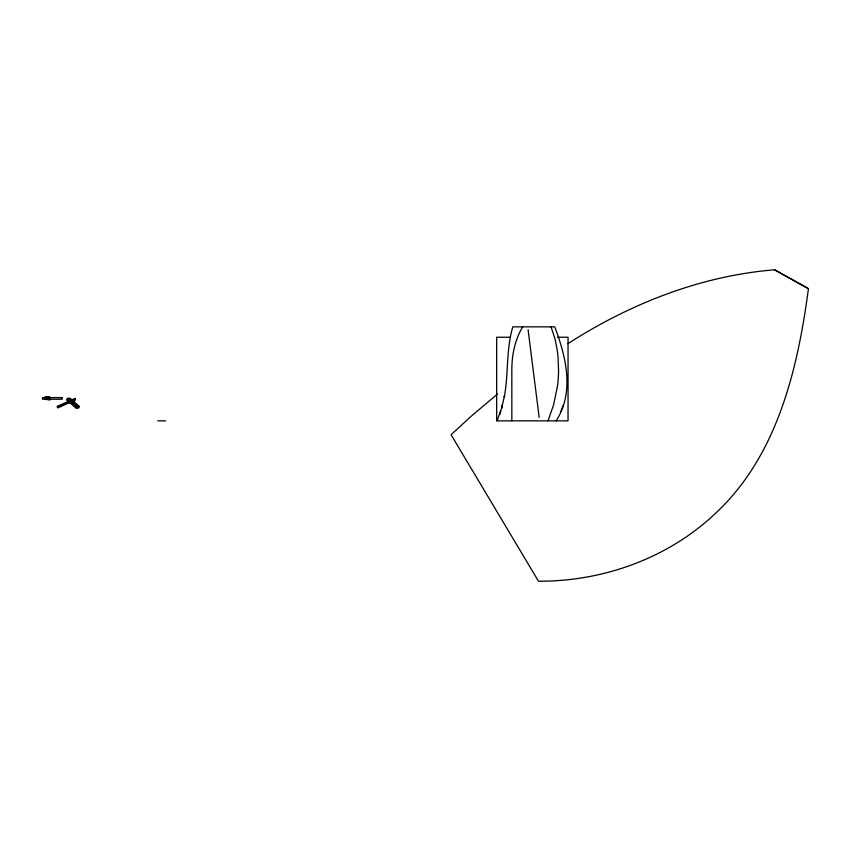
<?xml version="1.0" encoding="UTF-8"?>
<svg xmlns="http://www.w3.org/2000/svg" width="851" height="851" viewBox="0 0 851 851"><rect width="100%" height="100%" fill="white"/><g stroke="black" fill="none" stroke-linecap="round" stroke-linejoin="round"><path stroke-width="1.28" d="M790.941 278.915L808.429 288.691C797.727 368.983 777.484 455.498 715.893 512.951C668.716 557.969 603.338 581.563 538.481 581.201L451.073 434.733L471.039 416.362L497.527 394.002M66.846 399.917L68.261 399.917L77.186 407.895L75.771 407.895L66.846 399.917L67.176 398.428L68.591 398.428L78.356 407.15M68.261 399.917L68.591 398.428M68.559 399.917L68.888 398.428L70.303 398.428L79.228 406.406L78.898 407.895L77.484 407.895L67.718 399.172M69.963 399.917L70.303 398.428M75.771 407.895L76.101 406.406M77.484 407.895L77.813 406.406L68.888 398.428M45.071 398.194L45.348 397.321M45.252 398.194L45.528 397.321M45.433 398.194L45.709 397.321M45.614 398.194L45.89 397.321M45.794 398.194L46.071 397.321M45.975 398.194L46.252 397.321M46.156 398.194L46.603 397.321M45.975 399.481L46.848 397.226L47.188 398.194L47.518 397.321L47.73 398.194L44.858 398.257M46.518 398.194L46.965 397.321M46.699 398.194L47.156 397.321L48.092 398.194M47.06 398.194L47.337 397.321M47.422 398.194L47.699 397.321M47.784 398.194L47.986 397.236M47.784 397.896L47.879 399.438M48.124 397.321L45.071 397.757M556.139 420.851C574.765 392.162 565.989 356.463 554.735 326.848L512.813 326.848C505.962 349.74 508.664 373.844 504.271 397.098L504.579 395.513L501.622 408.182L497.069 420.851M563.362 405.012L560.883 411.341M547.97 420.851L553.544 405.012L557.511 386.014A98.599 79.132 90 0 0 558.543 370.185L558.075 357.973A49.071 16.35 90 0 0 557.107 349.421L554.99 338.815L551.033 326.848M522.716 326.848C514.844 339.804 511.791 355.154 511.834 370.185L511.834 420.851M71.58 400.215L72.133 399.598M69.495 402.757L73.197 400.63L73.739 401.385L71.186 402.683L70.527 401.821M71.058 402.629L71.75 402.129M71.931 402.172L69.697 400.183M567.808 343.751C629.91 303.775 700.554 275.841 774.58 269.799L808.45 288.702M70.995 400.151L68.591 401.863M68.123 401.012L69.984 400.257M67.899 401.374L70.707 400.108M68.069 401.523L71.558 400.13M68.442 401.725L71.835 400.151L73.058 401.289M68.495 401.853L72.186 400.183L73.452 401.364M68.537 401.938L71.324 400.81M57.453 407.15L75.303 399.172M69.761 401.938L73.133 400.491L68.793 402.172L67.931 401.353M70.09 402.236L73.494 400.757M70.984 402.215L73.409 400.8M71.633 402.087L73.526 401.374M47.986 397.438L44.89 397.034L45.156 397.938M509.866 337.241L496.665 337.241L496.665 420.851L568.043 420.851L568.043 337.241L557.596 337.241M45.124 397.321L49.73 397.226L50.071 398.194M48.081 397.481L44.858 397.725M45.103 398.066L47.741 398.002L47.443 397.406M44.826 398.374L47.784 398.428M47.773 398.449L44.816 398.587L49.858 398.747M50.209 398.874L44.72 398.874L45.188 397.321M47.156 399.13L50.071 399.13L50.071 399.874L46.943 399.406L46.943 398.651M47.124 399.438L50.209 399.438M77.813 406.406L79.228 406.406M157.765 420.851L165.679 420.851M49.72 397.321C45.965 395.524 50.9 403.438 48.124 397.226L47.986 397.96L47.805 397.406M68.58 401.715L69.442 402.172M789.537 278.149L774.601 269.81M71.729 402.172L71.048 401.789M72.899 401.364L71.378 399.598M72.144 401.119L72.729 401.438M70.218 400.119L71.239 401.023M69.984 400.151L71.909 401.8M69.761 400.172L71.792 401.927M69.612 400.491L71.548 402.215L71.122 402.683L70.856 401.778M69.527 400.64L71.314 402.246M68.708 401.002L69.516 401.715M69.293 401.746L68.527 401.14M72.261 402.129L72.537 402.757M71.197 400.757L70.888 400.066L67.846 400.917L68.218 401.629M70.186 402.034L70.473 402.661M49.815 398.651L50.166 399.438M47.858 397.938L47.635 397.311L47.911 398.194M47.103 398.917L47.337 399.438L46.858 398.704M49.613 397.321L49.89 398.194M49.432 397.321L49.709 398.194M49.252 397.321L49.528 398.194M49.071 397.321L49.347 398.194M48.89 397.321L49.167 398.194M48.709 397.321L48.986 398.194M48.528 397.321L48.805 398.194M47.092 397.321L47.369 398.194M528.088 329.645L539.162 417.384M49.773 398.704L46.89 398.917M48.39 397.204L48.39 397.896M47.741 396.896L47.784 397.725M47.656 398.704L46.188 399.172M46.305 398.8L46.305 399.64M502.473 405.012L501.622 408.182L502.473 405.012M500.643 411.341L499.558 414.511L500.643 411.341M74.973 398.428L57.123 406.406L57.783 407.895L75.633 399.917L74.973 398.428M62.102 397.608L42.55 397.608L42.55 399.236L62.102 399.236L62.102 397.608"/></g></svg>
